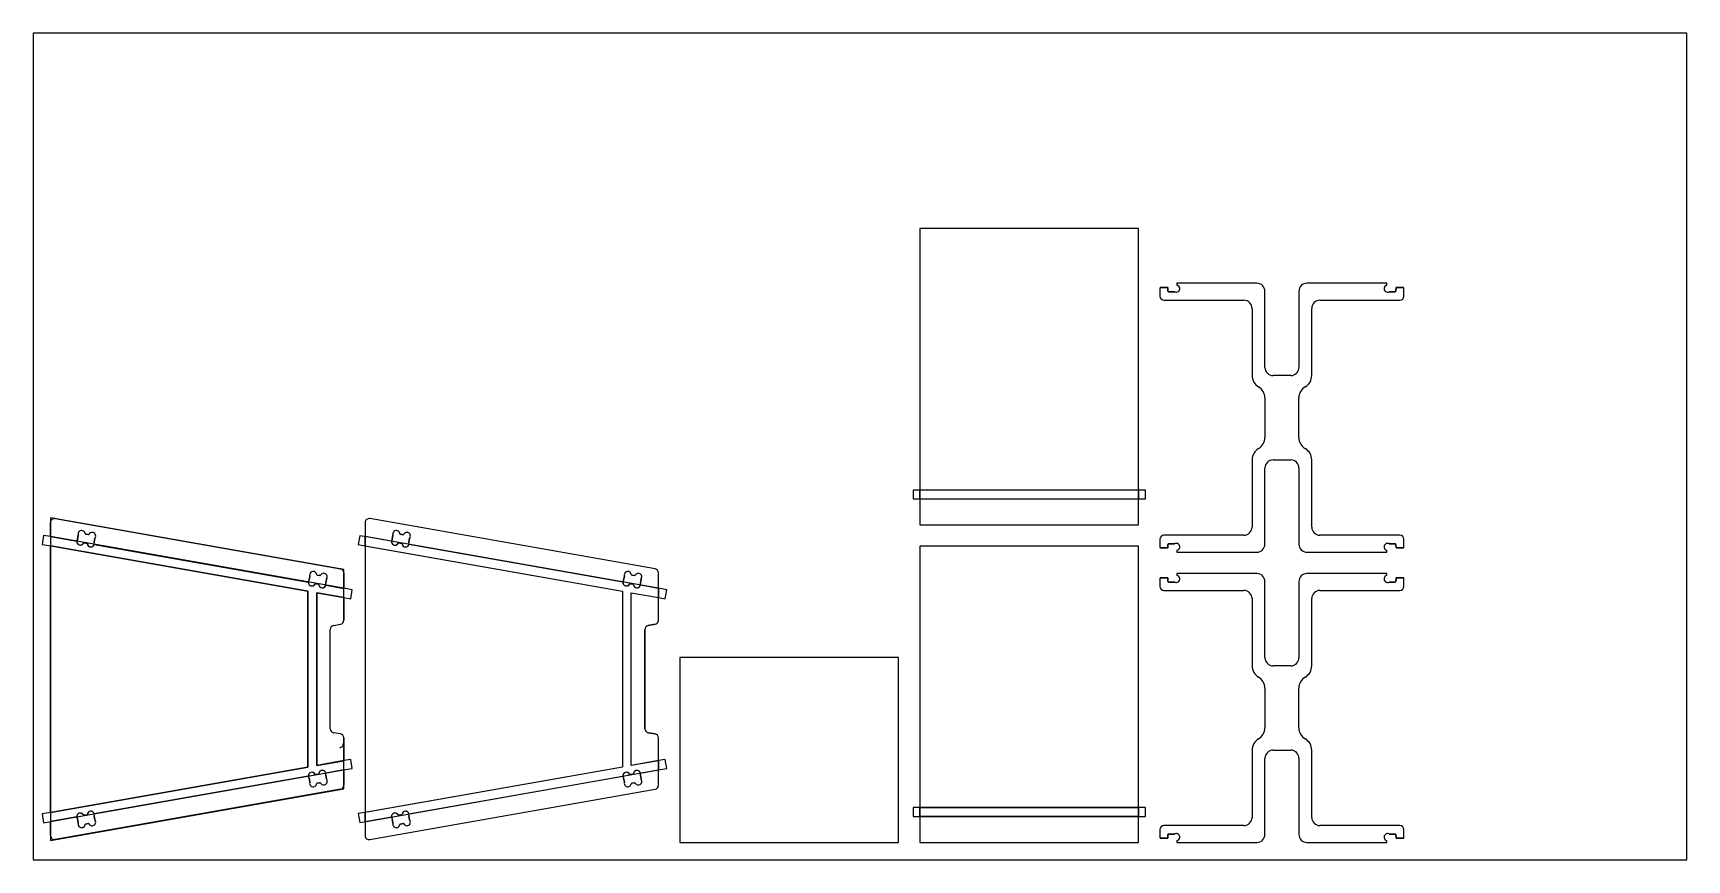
# Model space of a CAD drawing. Extents: x 0 to 96.1, y 0.2 to 48.2.
import ezdxf

# ---------------------------------------------------------------- set-up
doc = ezdxf.new("R2010")
doc.units = 0
doc.header["$MEASUREMENT"] = 0
doc.layers.get('0').update_dxf_attribs({"linetype": 'CONTINUOUS'})
for name, color, linetype in [('BOX_STOCK', 1, 'CONTINUOUS'), ('POCKETS', 171, 'CONTINUOUS'), ('PROFILES_INSIDE', 4, 'CONTINUOUS'), ('PROFILES_OUTSIDE', 6, 'CONTINUOUS')]:
    doc.layers.add(name, color=color, linetype=linetype)

msp = doc.modelspace()

# ---------------------------------------------------------------- linework, layer by layer
at = {"color": 7, "linetype": 'CONTINUOUS'}
for p, q in [((64.22, 36.843), (51.515, 36.843)), ((51.515, 36.843), (51.515, 21.659)), ((64.22, 21.659), (64.22, 36.843)), ((66.444, 33.669), (66.444, 33.59)), ((71.089, 33.669), (66.444, 33.669)), ((78.648, 33.669), (74.003, 33.669)), ((78.648, 33.59), (78.648, 33.669)), ((65.459, 33.384), (65.459, 32.921)), ((65.499, 33.423), (65.914, 33.423)), ((65.696, 32.685), (70.339, 32.685)), ((65.914, 33.423), (65.928, 33.214)), ((65.967, 33.177), (66.307, 33.177)), ((71.562, 28.776), (71.562, 33.197)), ((73.53, 33.197), (73.53, 28.776)), ((74.753, 32.685), (79.396, 32.685)), ((78.785, 33.177), (79.125, 33.177)), ((79.164, 33.214), (79.177, 33.423)), ((79.177, 33.423), (79.593, 33.423)), ((79.633, 32.921), (79.633, 33.384)), ((70.812, 32.212), (70.812, 28.304)), ((74.28, 28.304), (74.28, 32.212)), ((73.058, 28.304), (72.034, 28.304)), ((71.562, 27.005), (71.562, 24.71)), ((73.53, 24.71), (73.53, 27.005)), ((70.812, 23.411), (70.812, 19.503)), ((72.034, 23.411), (73.058, 23.411)), ((74.28, 19.503), (74.28, 23.411)), ((71.562, 18.519), (71.562, 22.939)), ((73.53, 22.939), (73.53, 18.519)), ((64.22, 21.659), (51.515, 21.659)), ((51.515, 21.144), (51.515, 21.659)), ((51.515, 21.144), (51.515, 19.633)), ((51.515, 21.144), (64.22, 21.144)), ((64.22, 21.659), (64.22, 21.144)), ((64.22, 19.633), (64.22, 21.144)), ((1.022, 18.951), (1.022, 19.764)), ((1.299, 19.996), (17.862, 17.076)), ((19.296, 19.764), (19.296, 18.951)), ((36.137, 17.076), (19.574, 19.996)), ((51.515, 19.633), (64.22, 19.633)), ((1.022, 18.951), (2.548, 18.682)), ((1.022, 18.951), (1.022, 18.416)), ((1.022, 2.931), (1.022, 18.416)), ((15.969, 15.781), (1.022, 18.416)), ((2.59, 18.793), (2.632, 19.03)), ((2.973, 18.587), (3.13, 18.559)), ((3.062, 19.092), (3.219, 19.065)), ((3.601, 18.859), (3.56, 18.622)), ((3.561, 18.503), (15.995, 16.311)), ((20.829, 18.681), (19.296, 18.951)), ((19.296, 18.416), (19.296, 18.951)), ((19.296, 18.416), (19.296, 2.931)), ((19.296, 18.416), (34.244, 15.781)), ((20.871, 18.792), (20.913, 19.029)), ((21.253, 18.586), (21.41, 18.558)), ((21.343, 19.091), (21.499, 19.064)), ((21.882, 18.858), (21.84, 18.621)), ((34.27, 16.311), (21.842, 18.502)), ((64.22, 18.394), (51.515, 18.394)), ((51.515, 18.394), (51.515, 3.209)), ((64.22, 3.209), (64.22, 18.394)), ((65.459, 18.794), (65.459, 18.332)), ((65.914, 18.292), (65.499, 18.292)), ((70.339, 19.03), (65.696, 19.03)), ((65.928, 18.502), (65.914, 18.292)), ((66.307, 18.538), (65.967, 18.538)), ((79.396, 19.03), (74.753, 19.03)), ((79.125, 18.538), (78.785, 18.538)), ((79.177, 18.292), (79.164, 18.502)), ((79.593, 18.292), (79.177, 18.292)), ((79.633, 18.332), (79.633, 18.794)), ((66.444, 18.126), (66.444, 18.046)), ((66.444, 18.046), (71.089, 18.046)), ((74.003, 18.046), (78.648, 18.046)), ((78.648, 18.046), (78.648, 18.126)), ((16.037, 16.422), (16.079, 16.659)), ((16.509, 16.721), (16.666, 16.694)), ((17.048, 16.488), (17.007, 16.251)), ((18.057, 16.843), (18.057, 15.947)), ((34.312, 16.422), (34.354, 16.659)), ((34.784, 16.721), (34.941, 16.694)), ((35.323, 16.488), (35.281, 16.251)), ((36.332, 15.947), (36.332, 16.843)), ((65.459, 16.521), (65.459, 16.059)), ((65.499, 16.561), (65.914, 16.561)), ((65.914, 16.561), (65.928, 16.352)), ((66.444, 16.807), (66.444, 16.727)), ((71.089, 16.807), (66.444, 16.807)), ((71.562, 11.914), (71.562, 16.335)), ((73.53, 16.335), (73.53, 11.914)), ((78.648, 16.807), (74.003, 16.807)), ((78.648, 16.727), (78.648, 16.807)), ((79.164, 16.352), (79.177, 16.561)), ((79.177, 16.561), (79.593, 16.561)), ((79.633, 16.059), (79.633, 16.521)), ((15.969, 5.567), (15.969, 15.781)), ((16.42, 16.216), (16.577, 16.188)), ((16.482, 15.69), (16.482, 5.658)), ((18.057, 15.413), (16.482, 15.69)), ((17.008, 16.132), (18.057, 15.947)), ((18.057, 15.413), (18.057, 15.947)), ((18.057, 15.413), (18.057, 14.09)), ((34.244, 15.781), (34.244, 5.567)), ((34.695, 16.216), (34.851, 16.188)), ((34.757, 5.658), (34.757, 15.69)), ((34.757, 15.69), (36.332, 15.413)), ((36.332, 15.947), (35.283, 16.132)), ((36.332, 15.947), (36.332, 15.413)), ((36.332, 14.09), (36.332, 15.413)), ((65.696, 15.823), (70.339, 15.823)), ((65.967, 16.315), (66.307, 16.315)), ((74.753, 15.823), (79.396, 15.823)), ((78.785, 16.315), (79.125, 16.315)), ((70.812, 15.35), (70.812, 11.442)), ((74.28, 11.442), (74.28, 15.35)), ((17.27, 7.793), (17.27, 13.555)), ((17.465, 13.787), (17.862, 13.857)), ((35.544, 13.555), (35.544, 7.793)), ((36.137, 13.857), (35.74, 13.787)), ((37.571, 11.92), (37.571, 1.184)), ((50.276, 11.92), (37.571, 11.92)), ((50.276, 1.184), (50.276, 11.92)), ((73.058, 11.442), (72.034, 11.442)), ((71.562, 10.143), (71.562, 7.848)), ((73.53, 7.848), (73.53, 10.143)), ((17.862, 7.491), (17.465, 7.561)), ((18.057, 7.258), (18.057, 5.935)), ((35.74, 7.561), (36.137, 7.491)), ((36.332, 5.935), (36.332, 7.258)), ((16.482, 5.658), (18.057, 5.935)), ((18.057, 5.4), (18.057, 5.935)), ((36.332, 5.935), (34.757, 5.658)), ((36.332, 5.935), (36.332, 5.4)), ((70.812, 6.549), (70.812, 2.641)), ((71.562, 1.656), (71.562, 6.077)), ((72.034, 6.549), (73.058, 6.549)), ((73.53, 6.077), (73.53, 1.656)), ((74.28, 2.641), (74.28, 6.549)), ((1.022, 2.931), (15.969, 5.567)), ((15.995, 5.037), (3.561, 2.844)), ((16.079, 4.689), (16.037, 4.926)), ((16.577, 5.16), (16.42, 5.132)), ((17.007, 5.097), (17.048, 4.86)), ((18.057, 5.4), (17.008, 5.215)), ((18.057, 5.4), (18.057, 4.505)), ((34.244, 5.567), (19.296, 2.931)), ((21.842, 2.845), (34.27, 5.037)), ((34.354, 4.689), (34.312, 4.926)), ((34.851, 5.16), (34.695, 5.132)), ((35.281, 5.097), (35.323, 4.86)), ((35.283, 5.215), (36.332, 5.4)), ((36.332, 4.505), (36.332, 5.4)), ((17.862, 4.272), (1.299, 1.352)), ((16.666, 4.654), (16.509, 4.626)), ((19.574, 1.352), (36.137, 4.272)), ((34.941, 4.654), (34.784, 4.626)), ((1.022, 2.931), (1.022, 2.397)), ((19.296, 2.397), (19.296, 2.931)), ((51.515, 3.209), (64.22, 3.209)), ((51.515, 2.695), (51.515, 3.209)), ((64.22, 3.209), (64.22, 2.695)), ((2.548, 2.666), (1.022, 2.397)), ((1.022, 1.584), (1.022, 2.397)), ((2.632, 2.318), (2.59, 2.555)), ((3.13, 2.789), (2.973, 2.761)), ((3.219, 2.283), (3.062, 2.255)), ((3.56, 2.726), (3.601, 2.489)), ((19.296, 2.397), (20.829, 2.667)), ((19.296, 2.397), (19.296, 1.584)), ((20.913, 2.319), (20.871, 2.556)), ((21.41, 2.79), (21.253, 2.762)), ((21.499, 2.284), (21.343, 2.256)), ((21.84, 2.727), (21.882, 2.49)), ((51.515, 2.695), (51.515, 1.184)), ((64.22, 2.695), (51.515, 2.695)), ((64.22, 1.184), (64.22, 2.695)), ((65.459, 1.932), (65.459, 1.469)), ((70.339, 2.168), (65.696, 2.168)), ((79.396, 2.168), (74.753, 2.168)), ((79.633, 1.469), (79.633, 1.932)), ((37.571, 1.184), (50.276, 1.184)), ((51.515, 1.184), (64.22, 1.184)), ((65.914, 1.43), (65.499, 1.43)), ((65.928, 1.639), (65.914, 1.43)), ((66.307, 1.676), (65.967, 1.676)), ((66.444, 1.264), (66.444, 1.184)), ((66.444, 1.184), (71.089, 1.184)), ((74.003, 1.184), (78.648, 1.184)), ((78.648, 1.184), (78.648, 1.264)), ((79.125, 1.676), (78.785, 1.676)), ((79.177, 1.43), (79.164, 1.639)), ((79.593, 1.43), (79.177, 1.43))]:
    msp.add_line(p, q, dxfattribs=at)
for centre, radius, start, end in [((71.089, 33.197), 0.472, 0, 90), ((74.003, 33.197), 0.472, 90, 180), ((65.499, 33.384), 0.0394, 90, 180), ((65.696, 32.921), 0.236, 180, 270), ((65.967, 33.216), 0.0394, 183.66194, 270), ((66.307, 33.138), 0.0394, 65.11211, 90), ((66.41, 33.358), 0.204, 245.11211, 72.39953), ((66.483, 33.59), 0.0394, 180, 252.39953), ((70.339, 32.212), 0.472, 0, 90), ((74.753, 32.212), 0.472, 90, 180), ((78.682, 33.358), 0.204, 107.60047, 294.88789), ((78.609, 33.59), 0.0394, 287.60047, 0), ((78.785, 33.138), 0.0394, 90, 114.88789), ((79.125, 33.216), 0.0394, 270, 356.33806), ((79.396, 32.921), 0.236, 270, 0), ((79.593, 33.384), 0.0394, 0, 90), ((71.562, 28.304), 0.75, 180, 240), ((72.034, 28.776), 0.472, 180, 270), ((73.058, 28.776), 0.472, 270, 0), ((73.53, 28.304), 0.75, 300, 0), ((70.812, 27.005), 0.75, 0, 60), ((74.28, 27.005), 0.75, 120, 180), ((71.562, 23.411), 0.75, 120, 180), ((70.812, 24.71), 0.75, 300, 0), ((74.28, 24.71), 0.75, 180, 240), ((73.53, 23.411), 0.75, 0, 60), ((72.034, 22.939), 0.472, 90, 180), ((73.058, 22.939), 0.472, 0, 90), ((1.258, 19.764), 0.236, 80, 180), ((2.828, 19.099), 0.204, 7.60048, 194.88784), ((19.533, 19.764), 0.236, 80, 180), ((21.109, 19.098), 0.204, 7.60048, 194.88784), ((70.339, 19.503), 0.472, 270, 0), ((74.753, 19.503), 0.472, 180, 270), ((2.751, 18.661), 0.204, 173.94475, 332.39954), ((2.751, 18.661), 0.204, 145.11212, 173.94475), ((2.552, 18.8), 0.0394, 325.11212, 350), ((2.593, 19.037), 0.0394, 350, 14.88784), ((2.966, 18.548), 0.0394, 80.00005, 152.39954), ((3.069, 19.131), 0.0394, 187.60048, 260.00005), ((3.123, 18.52), 0.0394, 7.60048, 80.00005), ((3.364, 18.553), 0.204, 187.60048, 346.05519), ((3.226, 19.104), 0.0394, 260.00005, 332.39954), ((3.441, 18.991), 0.204, 325.11219, 152.39954), ((3.598, 18.615), 0.0394, 170, 194.8879), ((3.364, 18.553), 0.204, 346.05519, 14.8879), ((3.64, 18.852), 0.0394, 145.11219, 170), ((21.031, 18.66), 0.204, 173.94475, 332.39954), ((21.031, 18.66), 0.204, 145.11212, 173.94475), ((20.832, 18.799), 0.0394, 325.11212, 350), ((20.874, 19.036), 0.0394, 350, 14.88784), ((21.247, 18.547), 0.0394, 80.00005, 152.39954), ((21.349, 19.13), 0.0394, 187.60048, 260.00005), ((21.403, 18.519), 0.0394, 7.60048, 80.00005), ((21.644, 18.552), 0.204, 187.60048, 346.05519), ((21.506, 19.103), 0.0394, 260.00005, 332.39954), ((21.721, 18.99), 0.204, 325.11219, 152.39954), ((21.879, 18.614), 0.0394, 170, 194.8879), ((21.644, 18.552), 0.204, 346.05519, 14.8879), ((21.921, 18.851), 0.0394, 145.11219, 170), ((65.696, 18.794), 0.236, 90, 180), ((65.499, 18.332), 0.0394, 180, 270), ((65.967, 18.499), 0.0394, 90, 176.33806), ((66.307, 18.578), 0.0394, 270, 294.88789), ((66.41, 18.357), 0.204, 287.60047, 114.88789), ((71.089, 18.519), 0.472, 270, 0), ((74.003, 18.519), 0.472, 180, 270), ((78.682, 18.357), 0.204, 65.11211, 252.39953), ((78.785, 18.578), 0.0394, 245.11211, 270), ((79.125, 18.499), 0.0394, 3.66194, 90), ((79.396, 18.794), 0.236, 0, 90), ((79.593, 18.332), 0.0394, 270, 0), ((66.483, 18.126), 0.0394, 107.60047, 180), ((78.609, 18.126), 0.0394, 0, 72.39953), ((16.198, 16.29), 0.204, 145.11212, 173.94475), ((15.999, 16.428), 0.0394, 325.11212, 350), ((16.275, 16.728), 0.204, 7.60048, 194.88784), ((16.04, 16.666), 0.0394, 350, 14.88784), ((16.516, 16.76), 0.0394, 187.60048, 260.00005), ((16.673, 16.732), 0.0394, 260.00005, 332.39954), ((16.888, 16.62), 0.204, 325.11219, 152.39954), ((17.087, 16.481), 0.0394, 145.11219, 170), ((17.821, 16.843), 0.236, 0, 80), ((34.473, 16.29), 0.204, 145.11212, 173.94475), ((34.273, 16.428), 0.0394, 325.11212, 350), ((34.55, 16.728), 0.204, 7.60048, 194.88784), ((34.315, 16.666), 0.0394, 350, 14.88784), ((34.791, 16.76), 0.0394, 187.60048, 260.00005), ((34.947, 16.732), 0.0394, 260.00005, 332.39954), ((35.163, 16.62), 0.204, 325.11219, 152.39954), ((35.362, 16.481), 0.0394, 145.11219, 170), ((36.096, 16.843), 0.236, 0, 80), ((65.499, 16.521), 0.0394, 90, 180), ((65.967, 16.354), 0.0394, 183.66194, 270), ((66.41, 16.496), 0.204, 245.11211, 72.39953), ((66.483, 16.727), 0.0394, 180, 252.39953), ((71.089, 16.335), 0.472, 0, 90), ((74.003, 16.335), 0.472, 90, 180), ((78.682, 16.496), 0.204, 107.60047, 294.88789), ((78.609, 16.727), 0.0394, 287.60047, 0), ((79.125, 16.354), 0.0394, 270, 356.33806), ((79.593, 16.521), 0.0394, 0, 90), ((16.198, 16.29), 0.204, 173.94475, 332.39954), ((16.413, 16.177), 0.0394, 80.00005, 152.39954), ((16.57, 16.149), 0.0394, 7.60048, 80.00005), ((16.811, 16.181), 0.204, 187.60048, 346.05519), ((17.045, 16.244), 0.0394, 170, 194.8879), ((16.811, 16.181), 0.204, 346.05519, 14.8879), ((34.473, 16.29), 0.204, 173.94475, 332.39954), ((34.688, 16.177), 0.0394, 80.00005, 152.39954), ((34.845, 16.149), 0.0394, 7.60048, 80.00005), ((35.085, 16.181), 0.204, 187.60048, 346.05519), ((35.32, 16.244), 0.0394, 170, 194.8879), ((35.085, 16.181), 0.204, 346.05519, 14.8879), ((65.696, 16.059), 0.236, 180, 270), ((66.307, 16.275), 0.0394, 65.11211, 90), ((70.339, 15.35), 0.472, 0, 90), ((74.753, 15.35), 0.472, 90, 180), ((78.785, 16.275), 0.0394, 90, 114.88789), ((79.396, 16.059), 0.236, 270, 0), ((17.506, 13.555), 0.236, 100, 180), ((17.821, 14.09), 0.236, 280, 0), ((35.781, 13.555), 0.236, 100, 180), ((36.096, 14.09), 0.236, 280, 0), ((72.034, 11.914), 0.472, 180, 270), ((73.058, 11.914), 0.472, 270, 0), ((71.562, 11.442), 0.75, 180, 240), ((70.812, 10.143), 0.75, 0, 60), ((74.28, 10.143), 0.75, 120, 180), ((73.53, 11.442), 0.75, 300, 0), ((17.506, 7.793), 0.236, 180, 260), ((35.781, 7.793), 0.236, 180, 260), ((70.812, 7.848), 0.75, 300, 0), ((74.28, 7.848), 0.75, 180, 240), ((17.821, 7.258), 0.236, 0, 80), ((36.096, 7.258), 0.236, 0, 80), ((71.562, 6.549), 0.75, 120, 180), ((73.53, 6.549), 0.75, 0, 60), ((72.034, 6.077), 0.472, 90, 180), ((73.058, 6.077), 0.472, 0, 90), ((16.198, 5.058), 0.204, 27.60048, 186.05519), ((16.198, 5.058), 0.204, 186.05519, 214.88784), ((15.999, 4.919), 0.0394, 10, 34.88784), ((16.413, 5.171), 0.0394, 207.60048, 280.00005), ((16.57, 5.198), 0.0394, 280.00005, 352.39954), ((16.811, 5.166), 0.204, 13.94475, 172.39954), ((16.888, 4.728), 0.204, 207.60048, 34.8879), ((17.045, 5.104), 0.0394, 165.11219, 190), ((16.811, 5.166), 0.204, 345.11219, 13.94475), ((17.087, 4.867), 0.0394, 190, 214.8879), ((34.473, 5.058), 0.204, 27.60048, 186.05519), ((34.473, 5.058), 0.204, 186.05519, 214.88784), ((34.273, 4.919), 0.0394, 10, 34.88784), ((34.688, 5.171), 0.0394, 207.60048, 280.00005), ((34.845, 5.198), 0.0394, 280.00005, 352.39954), ((35.085, 5.166), 0.204, 13.94475, 172.39954), ((35.163, 4.728), 0.204, 207.60048, 34.8879), ((35.32, 5.104), 0.0394, 165.11219, 190), ((35.085, 5.166), 0.204, 345.11219, 13.94475), ((35.362, 4.867), 0.0394, 190, 214.8879), ((16.275, 4.62), 0.204, 165.11212, 352.39954), ((16.04, 4.682), 0.0394, 345.11212, 10), ((16.516, 4.588), 0.0394, 100.00005, 172.39954), ((16.673, 4.615), 0.0394, 27.60048, 100.00005), ((17.821, 4.505), 0.236, 280, 0), ((34.55, 4.62), 0.204, 165.11212, 352.39954), ((34.315, 4.682), 0.0394, 345.11212, 10), ((34.791, 4.588), 0.0394, 100.00005, 172.39954), ((34.947, 4.615), 0.0394, 27.60048, 100.00005), ((36.096, 4.505), 0.236, 280, 0), ((2.751, 2.687), 0.204, 27.60048, 186.05519), ((3.364, 2.795), 0.204, 13.94475, 172.39954), ((21.031, 2.688), 0.204, 27.60048, 186.05519), ((21.644, 2.796), 0.204, 13.94475, 172.39954), ((2.751, 2.687), 0.204, 186.05519, 214.88784), ((2.552, 2.548), 0.0394, 10, 34.88784), ((2.828, 2.249), 0.204, 165.11212, 352.39954), ((2.593, 2.311), 0.0394, 345.11212, 10), ((2.966, 2.8), 0.0394, 207.60048, 280.00005), ((3.069, 2.217), 0.0394, 100.00005, 172.39954), ((3.123, 2.827), 0.0394, 280.00005, 352.39954), ((3.226, 2.244), 0.0394, 27.60048, 100.00005), ((3.441, 2.357), 0.204, 207.60048, 34.8879), ((3.598, 2.733), 0.0394, 165.11219, 190), ((3.364, 2.795), 0.204, 345.11219, 13.94475), ((3.64, 2.496), 0.0394, 190, 214.8879), ((21.031, 2.688), 0.204, 186.05519, 214.88784), ((20.832, 2.549), 0.0394, 10, 34.88784), ((21.109, 2.25), 0.204, 165.11212, 352.39954), ((20.874, 2.312), 0.0394, 345.11212, 10), ((21.247, 2.801), 0.0394, 207.60048, 280.00005), ((21.349, 2.218), 0.0394, 100.00005, 172.39954), ((21.403, 2.828), 0.0394, 280.00005, 352.39954), ((21.506, 2.245), 0.0394, 27.60048, 100.00005), ((21.721, 2.358), 0.204, 207.60048, 34.8879), ((21.879, 2.734), 0.0394, 165.11219, 190), ((21.644, 2.796), 0.204, 345.11219, 13.94475), ((21.921, 2.497), 0.0394, 190, 214.8879), ((65.696, 1.932), 0.236, 90, 180), ((70.339, 2.641), 0.472, 270, 0), ((74.753, 2.641), 0.472, 180, 270), ((79.396, 1.932), 0.236, 0, 90), ((1.258, 1.584), 0.236, 180, 280), ((19.533, 1.584), 0.236, 180, 280), ((65.499, 1.469), 0.0394, 180, 270), ((65.967, 1.637), 0.0394, 90, 176.33806), ((66.307, 1.715), 0.0394, 270, 294.88789), ((66.41, 1.495), 0.204, 287.60047, 114.88789), ((66.483, 1.264), 0.0394, 107.60047, 180), ((71.089, 1.656), 0.472, 270, 0), ((74.003, 1.656), 0.472, 180, 270), ((78.682, 1.495), 0.204, 65.11211, 252.39953), ((78.609, 1.264), 0.0394, 0, 72.39953), ((78.785, 1.715), 0.0394, 245.11211, 270), ((79.125, 1.637), 0.0394, 3.66194, 90), ((79.593, 1.469), 0.0394, 270, 0)]:
    msp.add_arc(centre, radius, start, end, dxfattribs=at)
at = {"layer": 'BOX_STOCK'}
for p, q in [((96.071, 48.202), (0.008, 48.202)), ((0.008, 48.202), (0.008, 0.171)), ((96.071, 0.171), (96.071, 48.202)), ((0.008, 0.171), (96.071, 0.171))]:
    msp.add_line(p, q, dxfattribs=at)
at = {"layer": 'POCKETS'}
for p, q in [((64.614, 21.659), (51.122, 21.659)), ((51.122, 21.659), (51.122, 21.144)), ((51.122, 21.144), (64.614, 21.144)), ((64.614, 21.144), (64.614, 21.659)), ((0.623, 19.022), (0.532, 18.503)), ((0.532, 18.503), (0.919, 18.434)), ((1.011, 18.953), (0.623, 19.022)), ((0.919, 18.434), (15.969, 15.781)), ((18.159, 15.929), (1.011, 18.953)), ((18.985, 19.006), (18.893, 18.487)), ((18.893, 18.487), (19.281, 18.419)), ((19.372, 18.938), (18.985, 19.006)), ((19.281, 18.419), (34.244, 15.781)), ((36.434, 15.929), (19.372, 18.938)), ((15.969, 15.781), (15.969, 5.567)), ((16.482, 15.69), (18.068, 15.411)), ((16.482, 5.658), (16.482, 15.69)), ((18.068, 15.411), (18.456, 15.342)), ((18.547, 15.861), (18.159, 15.929)), ((18.456, 15.342), (18.547, 15.861)), ((34.244, 15.781), (34.244, 5.567)), ((34.757, 15.69), (36.343, 15.411)), ((34.757, 5.658), (34.757, 15.69)), ((36.343, 15.411), (36.73, 15.342)), ((36.822, 15.861), (36.434, 15.929)), ((36.73, 15.342), (36.822, 15.861)), ((18.068, 5.937), (16.482, 5.658)), ((18.456, 6.006), (18.068, 5.937)), ((18.547, 5.487), (18.456, 6.006)), ((36.343, 5.937), (34.757, 5.658)), ((36.73, 6.006), (36.343, 5.937)), ((36.822, 5.487), (36.73, 6.006)), ((15.969, 5.567), (0.919, 2.913)), ((1.011, 2.395), (18.159, 5.418)), ((18.159, 5.418), (18.547, 5.487)), ((34.244, 5.567), (19.281, 2.929)), ((19.372, 2.41), (36.434, 5.418)), ((36.434, 5.418), (36.822, 5.487)), ((0.919, 2.913), (0.532, 2.845)), ((19.281, 2.929), (18.893, 2.86)), ((64.614, 3.209), (51.122, 3.209)), ((51.122, 3.209), (51.122, 2.695)), ((64.614, 2.695), (64.614, 3.209)), ((0.532, 2.845), (0.623, 2.326)), ((0.623, 2.326), (1.011, 2.395)), ((18.893, 2.86), (18.985, 2.342)), ((18.985, 2.342), (19.372, 2.41)), ((51.122, 2.695), (64.614, 2.695))]:
    msp.add_line(p, q, dxfattribs=at)
at = {"layer": 'PROFILES_INSIDE'}
for p, q in [((2.632, 19.03), (2.59, 18.793)), ((2.973, 18.587), (3.13, 18.559)), ((3.219, 19.065), (3.062, 19.092)), ((3.56, 18.622), (3.601, 18.859)), ((20.913, 19.029), (20.871, 18.792)), ((21.253, 18.586), (21.41, 18.558)), ((21.499, 19.064), (21.343, 19.091)), ((21.84, 18.621), (21.882, 18.858)), ((16.079, 16.659), (16.037, 16.422)), ((16.666, 16.694), (16.509, 16.721)), ((17.007, 16.251), (17.048, 16.488)), ((34.354, 16.659), (34.312, 16.422)), ((34.941, 16.694), (34.784, 16.721)), ((35.281, 16.251), (35.323, 16.488)), ((16.42, 16.216), (16.577, 16.188)), ((34.695, 16.216), (34.851, 16.188)), ((16.037, 4.926), (16.079, 4.689)), ((16.577, 5.16), (16.42, 5.132)), ((17.048, 4.86), (17.007, 5.097)), ((34.312, 4.926), (34.354, 4.689)), ((34.851, 5.16), (34.695, 5.132)), ((35.323, 4.86), (35.281, 5.097)), ((16.509, 4.626), (16.666, 4.654)), ((34.784, 4.626), (34.941, 4.654)), ((2.59, 2.555), (2.632, 2.318)), ((3.13, 2.789), (2.973, 2.761)), ((3.062, 2.255), (3.219, 2.283)), ((3.601, 2.489), (3.56, 2.726)), ((20.871, 2.556), (20.913, 2.319)), ((21.41, 2.79), (21.253, 2.762)), ((21.343, 2.256), (21.499, 2.284)), ((21.882, 2.49), (21.84, 2.727))]:
    msp.add_line(p, q, dxfattribs=at)
for centre, radius, start, end in [((2.828, 19.099), 0.204, 7.60048, 194.88784), ((21.109, 19.098), 0.204, 7.60048, 194.88784), ((2.751, 18.661), 0.204, 145.11212, 332.39954), ((2.552, 18.8), 0.0394, 325.11212, 350), ((2.593, 19.037), 0.0394, 350, 14.88784), ((2.966, 18.548), 0.0394, 80.00005, 152.39954), ((3.069, 19.131), 0.0394, 187.60048, 260.00005), ((3.123, 18.52), 0.0394, 7.60048, 80.00005), ((3.364, 18.553), 0.204, 187.60048, 14.8879), ((3.226, 19.104), 0.0394, 260.00005, 332.39954), ((3.441, 18.991), 0.204, 325.11219, 152.39954), ((3.598, 18.615), 0.0394, 170, 194.8879), ((3.64, 18.852), 0.0394, 145.11219, 170), ((21.031, 18.66), 0.204, 145.11212, 332.39954), ((20.832, 18.799), 0.0394, 325.11212, 350), ((20.874, 19.036), 0.0394, 350, 14.88784), ((21.247, 18.547), 0.0394, 80.00005, 152.39954), ((21.349, 19.13), 0.0394, 187.60048, 260.00005), ((21.403, 18.519), 0.0394, 7.60048, 80.00005), ((21.644, 18.552), 0.204, 187.60048, 14.8879), ((21.506, 19.103), 0.0394, 260.00005, 332.39954), ((21.721, 18.99), 0.204, 325.11219, 152.39954), ((21.879, 18.614), 0.0394, 170, 194.8879), ((21.921, 18.851), 0.0394, 145.11219, 170), ((16.198, 16.29), 0.204, 145.11212, 332.39954), ((15.999, 16.428), 0.0394, 325.11212, 350), ((16.275, 16.728), 0.204, 7.60048, 194.88784), ((16.04, 16.666), 0.0394, 350, 14.88784), ((16.516, 16.76), 0.0394, 187.60048, 260.00005), ((16.673, 16.732), 0.0394, 260.00005, 332.39954), ((16.888, 16.62), 0.204, 325.11219, 152.39954), ((17.087, 16.481), 0.0394, 145.11219, 170), ((34.473, 16.29), 0.204, 145.11212, 332.39954), ((34.273, 16.428), 0.0394, 325.11212, 350), ((34.55, 16.728), 0.204, 7.60048, 194.88784), ((34.315, 16.666), 0.0394, 350, 14.88784), ((34.791, 16.76), 0.0394, 187.60048, 260.00005), ((34.947, 16.732), 0.0394, 260.00005, 332.39954), ((35.163, 16.62), 0.204, 325.11219, 152.39954), ((35.362, 16.481), 0.0394, 145.11219, 170), ((16.413, 16.177), 0.0394, 80.00005, 152.39954), ((16.57, 16.149), 0.0394, 7.60048, 80.00005), ((16.811, 16.181), 0.204, 187.60048, 14.8879), ((17.045, 16.244), 0.0394, 170, 194.8879), ((34.688, 16.177), 0.0394, 80.00005, 152.39954), ((34.845, 16.149), 0.0394, 7.60048, 80.00005), ((35.085, 16.181), 0.204, 187.60048, 14.8879), ((35.32, 16.244), 0.0394, 170, 194.8879), ((17.793, 6.918), 0.236, 280, 0), ((16.198, 5.058), 0.204, 27.60048, 214.88784), ((15.999, 4.919), 0.0394, 10, 34.88784), ((16.413, 5.171), 0.0394, 207.60048, 280.00005), ((16.57, 5.198), 0.0394, 280.00005, 352.39954), ((16.811, 5.166), 0.204, 345.11219, 172.39954), ((16.888, 4.728), 0.204, 207.60048, 34.8879), ((17.045, 5.104), 0.0394, 165.11219, 190), ((17.087, 4.867), 0.0394, 190, 214.8879), ((34.473, 5.058), 0.204, 27.60048, 214.88784), ((34.273, 4.919), 0.0394, 10, 34.88784), ((34.688, 5.171), 0.0394, 207.60048, 280.00005), ((34.845, 5.198), 0.0394, 280.00005, 352.39954), ((35.085, 5.166), 0.204, 345.11219, 172.39954), ((35.163, 4.728), 0.204, 207.60048, 34.8879), ((35.32, 5.104), 0.0394, 165.11219, 190), ((35.362, 4.867), 0.0394, 190, 214.8879), ((16.275, 4.62), 0.204, 165.11212, 352.39954), ((16.04, 4.682), 0.0394, 345.11212, 10), ((16.516, 4.588), 0.0394, 100.00005, 172.39954), ((16.673, 4.615), 0.0394, 27.60048, 100.00005), ((34.55, 4.62), 0.204, 165.11212, 352.39954), ((34.315, 4.682), 0.0394, 345.11212, 10), ((34.791, 4.588), 0.0394, 100.00005, 172.39954), ((34.947, 4.615), 0.0394, 27.60048, 100.00005), ((2.751, 2.687), 0.204, 27.60048, 214.88784), ((3.364, 2.795), 0.204, 345.11219, 172.39954), ((21.031, 2.688), 0.204, 27.60048, 214.88784), ((21.644, 2.796), 0.204, 345.11219, 172.39954), ((2.552, 2.548), 0.0394, 10, 34.88784), ((2.828, 2.249), 0.204, 165.11212, 352.39954), ((2.593, 2.311), 0.0394, 345.11212, 10), ((2.966, 2.8), 0.0394, 207.60048, 280.00005), ((3.069, 2.217), 0.0394, 100.00005, 172.39954), ((3.123, 2.827), 0.0394, 280.00005, 352.39954), ((3.226, 2.244), 0.0394, 27.60048, 100.00005), ((3.441, 2.357), 0.204, 207.60048, 34.8879), ((3.598, 2.733), 0.0394, 165.11219, 190), ((3.64, 2.496), 0.0394, 190, 214.8879), ((20.832, 2.549), 0.0394, 10, 34.88784), ((21.109, 2.25), 0.204, 165.11212, 352.39954), ((20.874, 2.312), 0.0394, 345.11212, 10), ((21.247, 2.801), 0.0394, 207.60048, 280.00005), ((21.349, 2.218), 0.0394, 100.00005, 172.39954), ((21.403, 2.828), 0.0394, 280.00005, 352.39954), ((21.506, 2.245), 0.0394, 27.60048, 100.00005), ((21.721, 2.358), 0.204, 207.60048, 34.8879), ((21.879, 2.734), 0.0394, 165.11219, 190), ((21.921, 2.497), 0.0394, 190, 214.8879)]:
    msp.add_arc(centre, radius, start, end, dxfattribs=at)
at = {"layer": 'PROFILES_OUTSIDE'}
for p, q in [((51.515, 36.843), (51.515, 19.633)), ((64.22, 36.843), (51.515, 36.843)), ((64.22, 19.633), (64.22, 36.843)), ((66.444, 33.669), (66.444, 33.59)), ((71.089, 33.669), (66.444, 33.669)), ((78.648, 33.669), (74.003, 33.669)), ((78.648, 33.59), (78.648, 33.669)), ((65.459, 33.384), (65.459, 32.921)), ((65.914, 33.423), (65.499, 33.423)), ((65.696, 32.685), (70.339, 32.685)), ((65.928, 33.214), (65.914, 33.423)), ((66.307, 33.177), (65.967, 33.177)), ((71.562, 28.776), (71.562, 33.197)), ((73.53, 33.197), (73.53, 28.776)), ((74.753, 32.685), (79.396, 32.685)), ((79.125, 33.177), (78.785, 33.177)), ((79.177, 33.423), (79.164, 33.214)), ((79.593, 33.423), (79.177, 33.423)), ((79.633, 32.921), (79.633, 33.384)), ((70.812, 32.212), (70.812, 28.304)), ((74.28, 28.304), (74.28, 32.212)), ((73.058, 28.304), (72.034, 28.304)), ((71.562, 27.005), (71.562, 24.71)), ((73.53, 24.71), (73.53, 27.005)), ((70.812, 23.411), (70.812, 19.503)), ((72.034, 23.411), (73.058, 23.411)), ((74.28, 19.503), (74.28, 23.411)), ((71.562, 18.519), (71.562, 22.939)), ((73.53, 22.939), (73.53, 18.519)), ((18.057, 17.041), (1.022, 20.045)), ((1.022, 20.045), (1.022, 1.303)), ((19.296, 19.764), (19.296, 1.584)), ((36.137, 17.076), (19.574, 19.996)), ((51.515, 19.633), (64.22, 19.633)), ((64.22, 18.394), (51.515, 18.394)), ((51.515, 18.394), (51.515, 1.184)), ((64.22, 1.184), (64.22, 18.394)), ((65.459, 18.794), (65.459, 18.332)), ((65.499, 18.292), (65.914, 18.292)), ((70.339, 19.03), (65.696, 19.03)), ((65.914, 18.292), (65.928, 18.502)), ((65.967, 18.538), (66.307, 18.538)), ((79.396, 19.03), (74.753, 19.03)), ((78.785, 18.538), (79.125, 18.538)), ((79.164, 18.502), (79.177, 18.292)), ((79.177, 18.292), (79.593, 18.292)), ((79.633, 18.332), (79.633, 18.794)), ((66.444, 18.126), (66.444, 18.046)), ((66.444, 18.046), (71.089, 18.046)), ((74.003, 18.046), (78.648, 18.046)), ((78.648, 18.046), (78.648, 18.126)), ((18.057, 14.09), (18.057, 17.041)), ((36.332, 14.09), (36.332, 16.843)), ((65.459, 16.521), (65.459, 16.059)), ((65.914, 16.561), (65.499, 16.561)), ((65.928, 16.352), (65.914, 16.561)), ((66.444, 16.807), (66.444, 16.727)), ((71.089, 16.807), (66.444, 16.807)), ((71.562, 11.914), (71.562, 16.335)), ((73.53, 16.335), (73.53, 11.914)), ((78.648, 16.807), (74.003, 16.807)), ((78.648, 16.727), (78.648, 16.807)), ((79.177, 16.561), (79.164, 16.352)), ((79.593, 16.561), (79.177, 16.561)), ((79.633, 16.059), (79.633, 16.521)), ((65.696, 15.823), (70.339, 15.823)), ((66.307, 16.315), (65.967, 16.315)), ((74.753, 15.823), (79.396, 15.823)), ((79.125, 16.315), (78.785, 16.315)), ((70.812, 15.35), (70.812, 11.442)), ((74.28, 11.442), (74.28, 15.35)), ((17.27, 7.793), (17.27, 13.555)), ((17.465, 13.787), (17.862, 13.857)), ((35.544, 7.793), (35.544, 13.555)), ((35.74, 13.787), (36.137, 13.857)), ((50.276, 11.92), (37.571, 11.92)), ((37.571, 11.92), (37.571, 1.184)), ((50.276, 1.184), (50.276, 11.92)), ((73.058, 11.442), (72.034, 11.442)), ((71.562, 10.143), (71.562, 7.848)), ((73.53, 7.848), (73.53, 10.143)), ((17.862, 7.491), (17.465, 7.561)), ((18.057, 4.307), (18.057, 7.258)), ((36.137, 7.491), (35.74, 7.561)), ((36.332, 4.505), (36.332, 7.258)), ((70.812, 6.549), (70.812, 2.641)), ((71.562, 1.656), (71.562, 6.077)), ((72.034, 6.549), (73.058, 6.549)), ((73.53, 6.077), (73.53, 1.656)), ((74.28, 2.641), (74.28, 6.549)), ((1.022, 1.303), (18.057, 4.307)), ((19.574, 1.352), (36.137, 4.272)), ((65.459, 1.932), (65.459, 1.469)), ((70.339, 2.168), (65.696, 2.168)), ((79.396, 2.168), (74.753, 2.168)), ((79.633, 1.469), (79.633, 1.932)), ((37.571, 1.184), (50.276, 1.184)), ((51.515, 1.184), (64.22, 1.184)), ((65.499, 1.43), (65.914, 1.43)), ((65.914, 1.43), (65.928, 1.639)), ((65.967, 1.676), (66.307, 1.676)), ((66.444, 1.264), (66.444, 1.184)), ((66.444, 1.184), (71.089, 1.184)), ((74.003, 1.184), (78.648, 1.184)), ((78.648, 1.184), (78.648, 1.264)), ((78.785, 1.676), (79.125, 1.676)), ((79.164, 1.639), (79.177, 1.43)), ((79.177, 1.43), (79.593, 1.43))]:
    msp.add_line(p, q, dxfattribs=at)
for centre, radius, start, end in [((71.089, 33.197), 0.472, 360, 90), ((74.003, 33.197), 0.472, 90, 180), ((65.499, 33.384), 0.0394, 90, 180), ((65.696, 32.921), 0.236, 180, 270), ((65.967, 33.216), 0.0394, 183.66194, 270), ((66.307, 33.138), 0.0394, 65.11211, 90), ((66.41, 33.358), 0.204, 245.11211, 72.39953), ((66.483, 33.59), 0.0394, 180, 252.39953), ((70.339, 32.212), 0.472, 0, 90), ((74.753, 32.212), 0.472, 90, 180), ((78.682, 33.358), 0.204, 107.60047, 294.88789), ((78.609, 33.59), 0.0394, 287.60047, 0), ((78.785, 33.138), 0.0394, 90, 114.88789), ((79.125, 33.216), 0.0394, 270, 356.33806), ((79.396, 32.921), 0.236, 270, 0), ((79.593, 33.384), 0.0394, 0, 90), ((71.562, 28.304), 0.75, 180, 240), ((72.034, 28.776), 0.472, 180, 270), ((73.058, 28.776), 0.472, 270, 0), ((73.53, 28.304), 0.75, 300, 0), ((70.812, 27.005), 0.75, 0, 60), ((74.28, 27.005), 0.75, 120, 180), ((71.562, 23.411), 0.75, 120, 180), ((70.812, 24.71), 0.75, 300, 0), ((74.28, 24.71), 0.75, 180, 240), ((73.53, 23.411), 0.75, 0, 60), ((72.034, 22.939), 0.472, 90, 180), ((73.058, 22.939), 0.472, 0, 90), ((19.533, 19.764), 0.236, 80, 180), ((70.339, 19.503), 0.472, 270, 0), ((74.753, 19.503), 0.472, 180, 270), ((65.696, 18.794), 0.236, 90, 180), ((65.499, 18.332), 0.0394, 180, 270), ((65.967, 18.499), 0.0394, 90, 176.33806), ((66.307, 18.578), 0.0394, 270, 294.88789), ((66.41, 18.357), 0.204, 287.60047, 114.88789), ((71.089, 18.519), 0.472, 270, 0), ((74.003, 18.519), 0.472, 180, 270), ((78.682, 18.357), 0.204, 65.11211, 252.39953), ((78.785, 18.578), 0.0394, 245.11211, 270), ((79.125, 18.499), 0.0394, 3.66194, 90), ((79.396, 18.794), 0.236, 0, 90), ((79.593, 18.332), 0.0394, 270, 0), ((66.483, 18.126), 0.0394, 107.60047, 180), ((78.609, 18.126), 0.0394, 0, 72.39953), ((36.096, 16.843), 0.236, 0, 80), ((65.499, 16.521), 0.0394, 90, 180), ((65.967, 16.354), 0.0394, 183.66194, 270), ((66.41, 16.496), 0.204, 245.11211, 72.39953), ((66.483, 16.727), 0.0394, 180, 252.39953), ((71.089, 16.335), 0.472, 0, 90), ((74.003, 16.335), 0.472, 90, 180), ((78.682, 16.496), 0.204, 107.60047, 294.88789), ((78.609, 16.727), 0.0394, 287.60047, 0), ((79.125, 16.354), 0.0394, 270, 356.33806), ((79.593, 16.521), 0.0394, 0, 90), ((65.696, 16.059), 0.236, 180, 270), ((66.307, 16.275), 0.0394, 65.11211, 90), ((70.339, 15.35), 0.472, 0, 90), ((74.753, 15.35), 0.472, 90, 180), ((78.785, 16.275), 0.0394, 90, 114.88789), ((79.396, 16.059), 0.236, 270, 0), ((17.506, 13.555), 0.236, 100, 180), ((17.821, 14.09), 0.236, 280, 0), ((35.781, 13.555), 0.236, 100, 180), ((36.096, 14.09), 0.236, 280, 0), ((72.034, 11.914), 0.472, 180, 270), ((73.058, 11.914), 0.472, 270, 0), ((71.562, 11.442), 0.75, 180, 240), ((70.812, 10.143), 0.75, 0, 60), ((74.28, 10.143), 0.75, 120, 180), ((73.53, 11.442), 0.75, 300, 0), ((17.506, 7.793), 0.236, 180, 260), ((35.781, 7.793), 0.236, 180, 260), ((70.812, 7.848), 0.75, 300, 0), ((74.28, 7.848), 0.75, 180, 240), ((17.821, 7.258), 0.236, 0, 80), ((36.096, 7.258), 0.236, 0, 80), ((71.562, 6.549), 0.75, 120, 180), ((73.53, 6.549), 0.75, 0, 60), ((72.034, 6.077), 0.472, 90, 180), ((73.058, 6.077), 0.472, 0, 90), ((36.096, 4.505), 0.236, 280, 0), ((65.696, 1.932), 0.236, 90, 180), ((70.339, 2.641), 0.472, 270, 0), ((74.753, 2.641), 0.472, 180, 270), ((79.396, 1.932), 0.236, 0, 90), ((19.533, 1.584), 0.236, 180, 280), ((65.499, 1.469), 0.0394, 180, 270), ((65.967, 1.637), 0.0394, 90, 176.33806), ((66.307, 1.715), 0.0394, 270, 294.88789), ((66.41, 1.495), 0.204, 287.60047, 114.88789), ((66.483, 1.264), 0.0394, 107.60047, 180), ((71.089, 1.656), 0.472, 270, 0), ((74.003, 1.656), 0.472, 180, 270), ((78.682, 1.495), 0.204, 65.11211, 252.39953), ((78.609, 1.264), 0.0394, 0, 72.39953), ((78.785, 1.715), 0.0394, 245.11211, 270), ((79.125, 1.637), 0.0394, 3.66194, 90), ((79.593, 1.469), 0.0394, 270, 0)]:
    msp.add_arc(centre, radius, start, end, dxfattribs=at)

doc.saveas('drawing.dxf')
